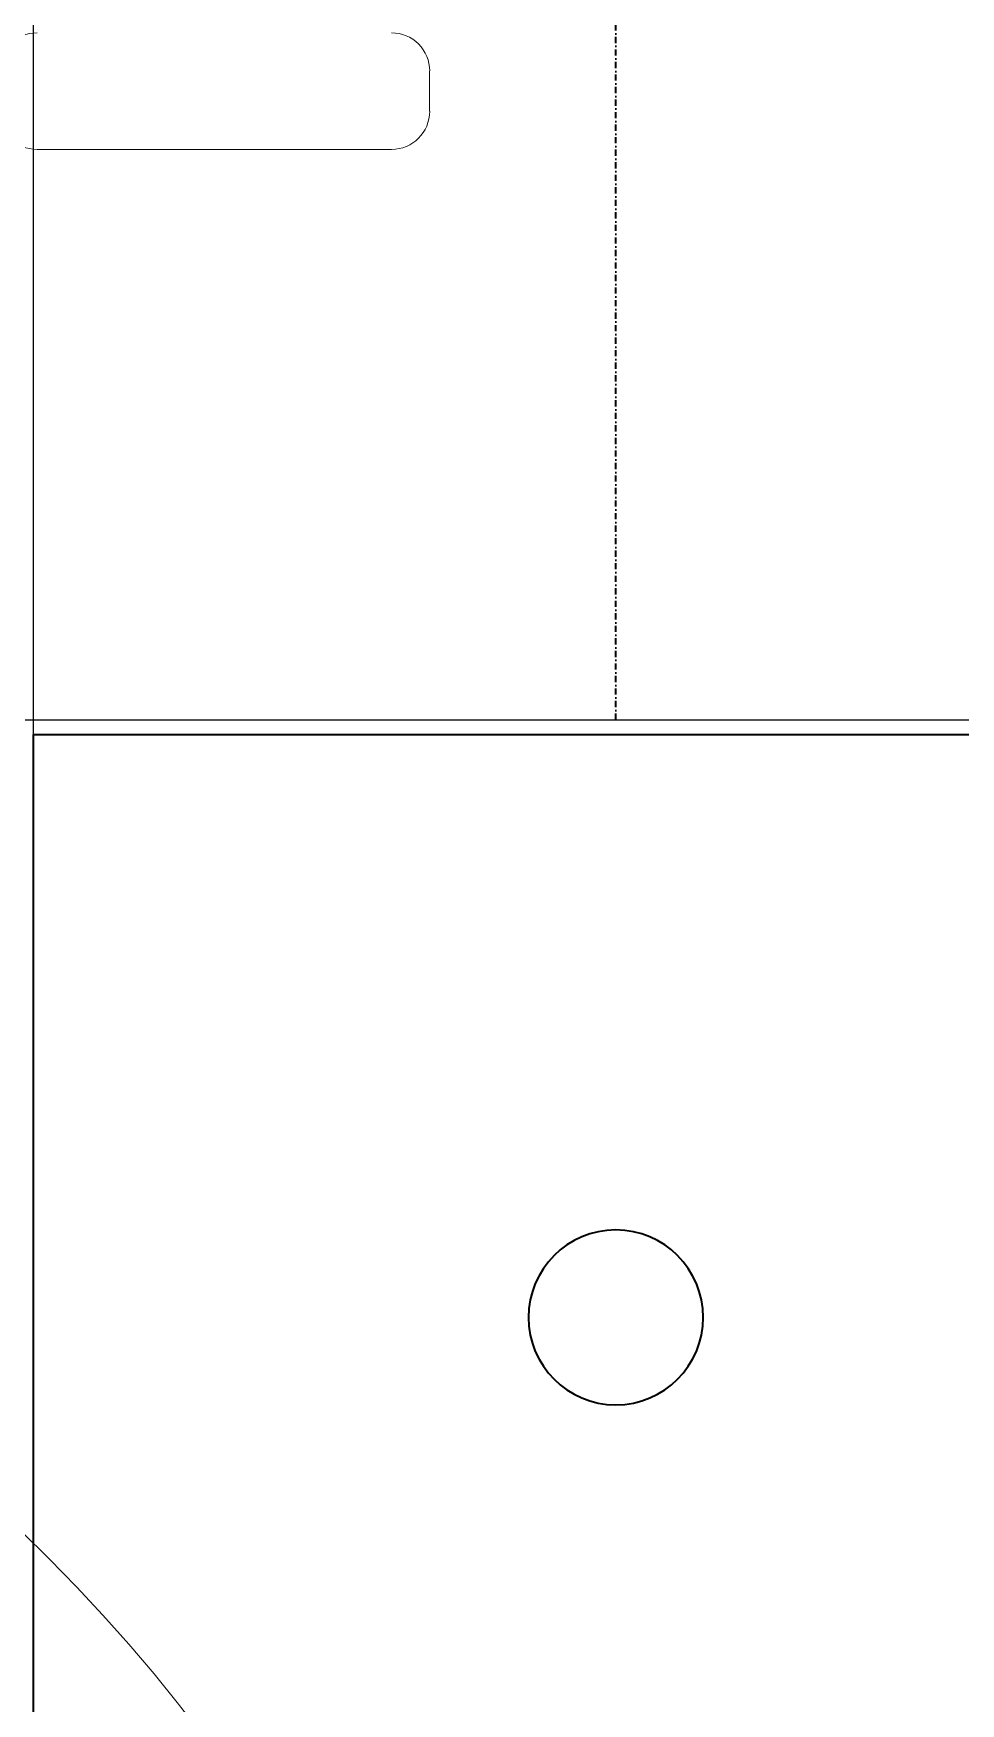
# Model space of a CAD drawing. Extents: x -12260 to 57327, y -29287 to 19916.
# Drawn here: x 25816 to 26293, y 5804 to 6663 of the extents above; entities that cross this region are included whole.
import ezdxf
from ezdxf.enums import TextEntityAlignment as Align

# ---------------------------------------------------------------- set-up
doc = ezdxf.new("R2010")
doc.units = 0
doc.header["$LTSCALE"] = 0.25
doc.linetypes.add('DASHDOT', pattern=[25.4, 12.7, -6.35, 0, -6.35])
doc.layers.add('01-First Floor$0$FALSE CEILING', color=251, linetype='Continuous')
for name, color, linetype, lineweight in [('01-First Floor$0$LOADING', 253, 'Continuous', 5), ('01-First Floor$0$Wooden Joinery', 251, 'Continuous', 5), ('E-LITE-CIRC-NUMB', 6, 'Continuous', 25), ('E-LITE-CLNG', 150, 'Continuous', 35), ('E-LITE-CLNG-CNDT', 6, 'DASHDOT', 35), ('E-LITE-CTRL', 6, 'Continuous', 25), ('E-LITE-IDEN', 6, 'Continuous', 25)]:
    doc.layers.add(name, color=color, linetype=linetype, lineweight=lineweight)
doc.styles.add('DC_SIMPLEX', font='SIMPLEX.shx', dxfattribs={"width": 0.7})

# ---------------------------------------------------------------- blocks, each defined once
blk = doc.blocks.new('01-First Floor$0$A$C5DAD61B4')
at = {"layer": '01-First Floor$0$Wooden Joinery'}
blk.add_arc((80, 859.06), 859.99, 272.66603, 0, dxfattribs=at)
blk = doc.blocks.new('01-First Floor$0$GF21018-P')
at = {"color": 0}
for p, q in [((0.30001, 0.32259), (0.30001, 0.14)), ((0.25963, 0.12039), (0.2804, 0.12039))]:
    blk.add_line(p, q, dxfattribs=at)
for centre, start, end in [((0.25963, 0.32259), 90, 180), ((0.2804, 0.32259), 0, 90), ((0.25963, 0.14), 180, 270), ((0.2804, 0.14), 270, 0)]:
    blk.add_arc(centre, 0.01962, start, end, dxfattribs=at)
blk = doc.blocks.new('01-First Floor')
at = {"layer": '01-First Floor$0$FALSE CEILING', "linetype": 'Continuous'}
for p, q in [((25815.56, 5110), (25815.56, 8610)), ((25215.56, 6310), (29215.56, 6310))]:
    blk.add_line(p, q, dxfattribs=at)
at = {"layer": '01-First Floor$0$LOADING', "extrusion": (7.77426e-06, 2.24021e-05, 1), "xscale": -1000, "yscale": 1000.000000000001, "zscale": 1000, "rotation": 90.00141075505213}
blk.add_blockref('01-First Floor$0$GF21018-P', (26140.04, 6903.57, 0.26), dxfattribs=at)
at = {"layer": '01-First Floor$0$Wooden Joinery', "rotation": 90.00000000000001}
blk.add_blockref('01-First Floor$0$A$C5DAD61B4', (26074.63, 5190), dxfattribs=at)
blk = doc.blocks.new('*U25')
blk.add_lwpolyline([(-300, 300), (-300, -300), (300, -300), (300, 300)], close=True)
blk.add_circle((0, 0), 45)
at = {"layer": 'E-LITE-CIRC-NUMB', "style": 'DC_SIMPLEX', "width": 0.7, "flags": 8}
blk.add_attdef('CIRCUIT', text='', height=200, rotation=0, dxfattribs=at).set_placement((-473.9, 300), align=Align.RIGHT)
at = {"layer": 'E-LITE-CTRL', "style": 'DC_SIMPLEX', "width": 0.7, "flags": 8}
blk.add_attdef('CONTROL', (1118.9, -935), '', height=200, rotation=360, dxfattribs=at)
at = {"layer": 'E-LITE-IDEN', "style": 'DC_SIMPLEX', "width": 0.7, "flags": 8}
blk.add_attdef('TYPE', (460.41, 457.65), '', height=200, rotation=360, dxfattribs=at)

msp = doc.modelspace()

# ---------------------------------------------------------------- linework, layer by layer
at = {"layer": 'E-LITE-CLNG-CNDT'}
msp.add_lwpolyline([(26115.55, 6310.01), (26115.55, 7510.01)], dxfattribs=at)

# ---------------------------------------------------------------- block references
at = {"layer": 'E-LITE-CLNG', "xscale": -1}
msp.add_blockref('*U25', (26115.55, 6002.35), dxfattribs=at)
at = {"layer": 'E-LITE-CLNG-CNDT'}
msp.add_blockref('01-First Floor', (0, 0), dxfattribs=at)

doc.saveas('drawing.dxf')
